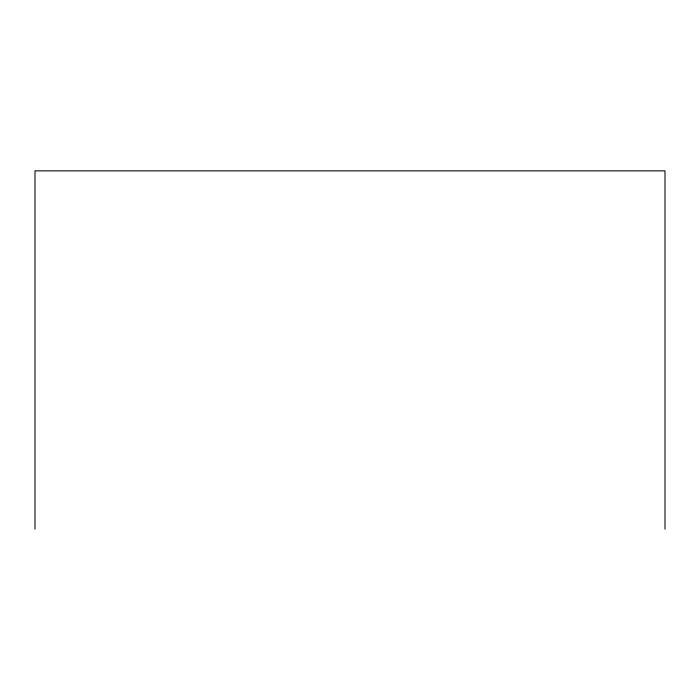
<?xml version="1.0" encoding="UTF-8"?>
<svg xmlns="http://www.w3.org/2000/svg" width="700" height="700" viewBox="0 0 700 700"><rect width="100%" height="100%" fill="white"/><g stroke="black" fill="none" stroke-linecap="round" stroke-linejoin="round"><path stroke-width="1.05" d="M665 529.139L665 170.861L35 170.861L35 529.139"/></g></svg>
